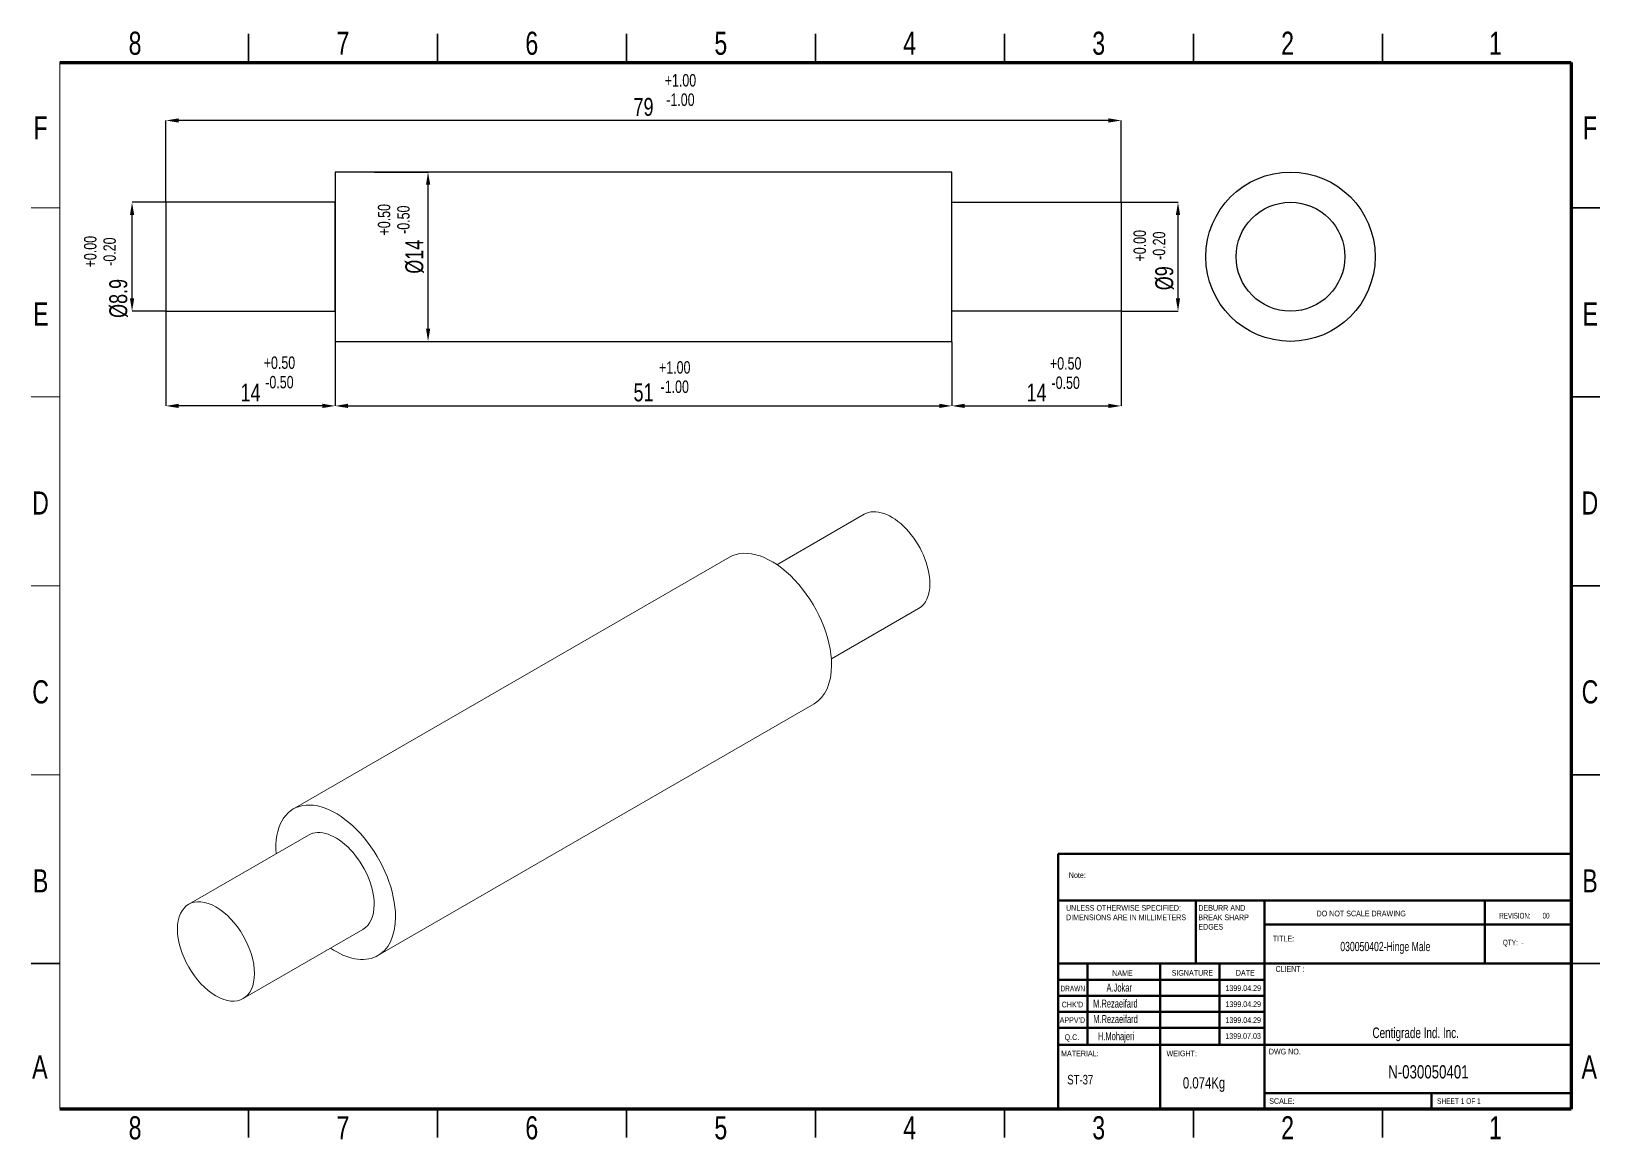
# Model space of a CAD drawing. Header units: millimetres. Extents: x 981 to 1111, y 745 to 837.
import ezdxf

# ---------------------------------------------------------------- set-up
doc = ezdxf.new("R2010")
doc.units = ezdxf.units.MM
doc.styles.add('SLDTEXTSTYLE0', font='TXT', dxfattribs={"width": 0.75})
doc.styles.add('SLDTEXTSTYLE1', font='TXT', dxfattribs={"width": 0.686449})
doc.styles.add('SLDTEXTSTYLE2', font='TXT', dxfattribs={"width": 0.652778})
doc.styles.add('SLDTEXTSTYLE3', font='TXT', dxfattribs={"width": 0.692308})
doc.styles.add('SLDTEXTSTYLE4', font='TXT', dxfattribs={"width": 0.7})
doc.styles.add('SLDTEXTSTYLE5', font='TXT', dxfattribs={"width": 0.678571})
doc.dimstyles.new('SLDDIMSTYLE30', dxfattribs={"dimscale": 0.7, "dimtxt": 2.116667, "dimasz": 1.5, "dimexe": 0, "dimexo": 0.0625, "dimgap": 0.529167, "dimtad": 1, "dimdec": 0, "dimrnd": 1e-09, "dimzin": 12, "dimdsep": 46, "dimtxsty": 'SLDTEXTSTYLE0', "dimcen": 0.09, "dimadec": 0, "dimazin": 3, "dimtfac": 1, "dimtdec": 0, "dimtofl": 0, "dimtmove": 0, "dimatfit": 3, "dimfxl": 1, "dimfrac": 2, "dimtolj": 1, "dimtzin": 12, "dimarcsym": 0})

# ---------------------------------------------------------------- blocks, each defined once
blk = doc.blocks.new('SW_NOTE_62')
at = {"color": 0, "linetype": 'Continuous', "lineweight": 0, "char_height": 1.5, "attachment_point": 1, "style": 'SLDTEXTSTYLE0'}
for s, insert in [('UNLESS OTHERWISE SPECIFIED:', (0, 1.93)), ('DIMENSIONS ARE IN MILLIMETERS', (0, -0.57))]:
    blk.add_mtext(s, dxfattribs=dict(at, insert=insert))
blk = doc.blocks.new('SW_NOTE_63')
at = {"color": 0, "linetype": 'Continuous', "lineweight": 0, "char_height": 1.5, "attachment_point": 1, "style": 'SLDTEXTSTYLE0'}
for s, insert in [('DEBURR AND', (0, 1.93)), ('BREAK SHARP', (0, -0.57)), ('EDGES', (0, -3.07))]:
    blk.add_mtext(s, dxfattribs=dict(at, insert=insert))
blk = doc.blocks.new('*D3')
at = {"color": 0, "lineweight": -2, "transparency": 16777216}
for p, q in [((992.12, 822.62), (992.12, 829.35)), ((1070.07, 829.35), (993.17, 829.35)), ((1071.12, 822.62), (1071.12, 829.35))]:
    blk.add_line(p, q, dxfattribs=at)
at = {"color": 0, "transparency": 16777216}
for points in [[(993.17, 829.52), (993.17, 829.17), (992.12, 829.35)], [(1070.07, 829.52), (1070.07, 829.17), (1071.12, 829.35)]]:
    blk.add_solid(points, dxfattribs=at)
at = {"layer": 'Defpoints', "color": 0, "transparency": 16777216}
for p in [(992.12, 829.35), (992.12, 822.58), (1071.12, 822.58)]:
    blk.add_point(p, dxfattribs=at)
at = {"color": 0, "transparency": 16777216, "insert": (1031.62, 830.46), "char_height": 1.482, "attachment_point": 5, "style": 'SLDTEXTSTYLE0'}
blk.add_mtext('\\A1;79', dxfattribs=at)
blk = doc.blocks.new('*D4')
at = {"color": 0, "lineweight": -2, "transparency": 16777216}
for p, q in [((992.12, 813.53), (992.12, 805.74)), ((1006.12, 811.03), (1006.12, 805.74)), ((1005.07, 805.74), (993.17, 805.74))]:
    blk.add_line(p, q, dxfattribs=at)
at = {"color": 0, "transparency": 16777216}
for points in [[(993.17, 805.92), (993.17, 805.57), (992.12, 805.74)], [(1005.07, 805.92), (1005.07, 805.57), (1006.12, 805.74)]]:
    blk.add_solid(points, dxfattribs=at)
at = {"layer": 'Defpoints', "color": 0, "transparency": 16777216}
for p in [(992.12, 813.58), (1006.12, 811.08), (992.12, 805.74)]:
    blk.add_point(p, dxfattribs=at)
at = {"color": 0, "transparency": 16777216, "insert": (999.12, 806.85), "char_height": 1.482, "attachment_point": 5, "style": 'SLDTEXTSTYLE0'}
blk.add_mtext('\\A1;14', dxfattribs=at)
blk = doc.blocks.new('*D5')
at = {"color": 0, "lineweight": -2, "transparency": 16777216}
for p, q in [((1006.12, 811.03), (1006.12, 805.74)), ((1057.12, 811.03), (1057.12, 805.74)), ((1007.17, 805.74), (1056.07, 805.74))]:
    blk.add_line(p, q, dxfattribs=at)
at = {"color": 0, "transparency": 16777216}
for points in [[(1007.17, 805.92), (1007.17, 805.57), (1006.12, 805.74)], [(1056.07, 805.92), (1056.07, 805.57), (1057.12, 805.74)]]:
    blk.add_solid(points, dxfattribs=at)
at = {"layer": 'Defpoints', "color": 0, "transparency": 16777216}
for p in [(1006.12, 811.08), (1057.12, 811.08), (1057.12, 805.74)]:
    blk.add_point(p, dxfattribs=at)
at = {"color": 0, "transparency": 16777216, "insert": (1031.62, 806.85), "char_height": 1.482, "attachment_point": 5, "style": 'SLDTEXTSTYLE0'}
blk.add_mtext('\\A1;51', dxfattribs=at)
blk = doc.blocks.new('*D6')
at = {"color": 0, "lineweight": -2, "transparency": 16777216}
for p, q in [((1071.12, 813.53), (1071.12, 805.74)), ((1057.12, 811.03), (1057.12, 805.74)), ((1058.17, 805.74), (1070.07, 805.74))]:
    blk.add_line(p, q, dxfattribs=at)
at = {"color": 0, "transparency": 16777216}
for points in [[(1058.17, 805.92), (1058.17, 805.57), (1057.12, 805.74)], [(1070.07, 805.92), (1070.07, 805.57), (1071.12, 805.74)]]:
    blk.add_solid(points, dxfattribs=at)
at = {"layer": 'Defpoints', "color": 0, "transparency": 16777216}
for p in [(1071.12, 813.58), (1057.12, 811.08), (1071.12, 805.74)]:
    blk.add_point(p, dxfattribs=at)
at = {"color": 0, "transparency": 16777216, "insert": (1064.12, 806.85), "char_height": 1.482, "attachment_point": 5, "style": 'SLDTEXTSTYLE0'}
blk.add_mtext('\\A1;14', dxfattribs=at)
blk = doc.blocks.new('*D7')
at = {"color": 0, "lineweight": -2, "transparency": 16777216}
for p, q in [((992.08, 822.58), (989.32, 822.58)), ((989.32, 814.63), (989.32, 821.53)), ((992.08, 813.58), (989.32, 813.58))]:
    blk.add_line(p, q, dxfattribs=at)
at = {"color": 0, "transparency": 16777216}
for points in [[(989.15, 821.53), (989.5, 821.53), (989.32, 822.58)], [(989.15, 814.63), (989.5, 814.63), (989.32, 813.58)]]:
    blk.add_solid(points, dxfattribs=at)
at = {"layer": 'Defpoints', "color": 0, "transparency": 16777216}
for p in [(989.32, 822.58), (992.12, 822.58), (992.12, 813.58)]:
    blk.add_point(p, dxfattribs=at)
at = {"color": 0, "transparency": 16777216, "insert": (988.21, 814.63), "char_height": 1.482, "attachment_point": 5, "rotation": 90, "style": 'SLDTEXTSTYLE0'}
blk.add_mtext('\\A1;%%C8.9', dxfattribs=at)
blk = doc.blocks.new('*D8')
at = {"color": 0, "lineweight": -2, "transparency": 16777216}
for p, q in [((1009.36, 825.08), (1013.8, 825.08)), ((1013.8, 812.13), (1013.8, 824.03)), ((1009.36, 811.08), (1013.8, 811.08))]:
    blk.add_line(p, q, dxfattribs=at)
at = {"color": 0, "transparency": 16777216}
for points in [[(1013.63, 824.03), (1013.98, 824.03), (1013.8, 825.08)], [(1013.63, 812.13), (1013.98, 812.13), (1013.8, 811.08)]]:
    blk.add_solid(points, dxfattribs=at)
at = {"layer": 'Defpoints', "color": 0, "transparency": 16777216}
for p in [(1009.31, 825.08), (1013.8, 825.08), (1009.31, 811.08)]:
    blk.add_point(p, dxfattribs=at)
at = {"color": 0, "transparency": 16777216, "insert": (1012.69, 818.08), "char_height": 1.482, "attachment_point": 5, "rotation": 90, "style": 'SLDTEXTSTYLE0'}
blk.add_mtext('\\A1;%%C14', dxfattribs=at)
blk = doc.blocks.new('*D9')
at = {"color": 0, "lineweight": -2, "transparency": 16777216}
for p, q in [((1071.16, 822.58), (1075.82, 822.58)), ((1075.82, 814.63), (1075.82, 821.53)), ((1071.16, 813.58), (1075.82, 813.58))]:
    blk.add_line(p, q, dxfattribs=at)
at = {"color": 0, "transparency": 16777216}
for points in [[(1075.64, 821.53), (1075.99, 821.53), (1075.82, 822.58)], [(1075.64, 814.63), (1075.99, 814.63), (1075.82, 813.58)]]:
    blk.add_solid(points, dxfattribs=at)
at = {"layer": 'Defpoints', "color": 0, "transparency": 16777216}
for p in [(1071.12, 822.58), (1075.82, 822.58), (1071.12, 813.58)]:
    blk.add_point(p, dxfattribs=at)
at = {"color": 0, "transparency": 16777216, "insert": (1074.71, 816.3), "char_height": 1.482, "attachment_point": 5, "rotation": 90, "style": 'SLDTEXTSTYLE0'}
blk.add_mtext('\\A1;%%C9', dxfattribs=at)

msp = doc.modelspace()

# ---------------------------------------------------------------- linework, layer by layer
at = {"linetype": 'Continuous', "lineweight": 35}
for p, q in [((998.96, 834.15), (998.96, 836.5)), ((1014.59, 834.15), (1014.59, 836.5)), ((1030.22, 834.15), (1030.22, 836.5)), ((1045.84, 836.5), (1045.84, 834.15)), ((1045.84, 834.15), (1045.84, 836.5)), ((1061.47, 834.15), (1061.47, 836.5)), ((1077.09, 834.15), (1077.09, 836.5)), ((1092.72, 834.15), (1092.72, 836.5)), ((1108.34, 822.12), (1110.69, 822.12)), ((1108.34, 806.49), (1110.69, 806.49)), ((1110.69, 790.87), (1108.34, 790.87)), ((1108.34, 790.87), (1110.69, 790.87)), ((1108.34, 775.24), (1110.69, 775.24)), ((983.34, 759.62), (980.99, 759.62)), ((1108.34, 759.62), (1110.69, 759.62)), ((998.96, 747.59), (998.96, 745.24)), ((1014.59, 747.59), (1014.59, 745.24)), ((1030.22, 747.59), (1030.22, 745.24)), ((1045.84, 745.24), (1045.84, 747.59)), ((1045.84, 747.59), (1045.84, 745.24)), ((1061.47, 747.59), (1061.47, 745.24)), ((1077.09, 747.59), (1077.09, 745.24)), ((1092.72, 747.59), (1092.72, 745.24))]:
    msp.add_line(p, q, dxfattribs=at)
at = {"linetype": 'Continuous', "lineweight": 70}
for p, q in [((983.34, 834.15), (1108.34, 834.15)), ((1108.34, 834.15), (1108.34, 747.59)), ((1108.34, 747.59), (983.34, 747.59))]:
    msp.add_line(p, q, dxfattribs=at)
at = {"lineweight": 20}
msp.add_line((983.34, 834.15), (983.34, 747.59), dxfattribs=at)
at = {"linetype": 'Continuous', "lineweight": 20}
for p, q in [((983.34, 822.12), (980.99, 822.12)), ((983.34, 806.49), (980.99, 806.49)), ((980.99, 790.87), (983.34, 790.87)), ((983.34, 790.87), (980.99, 790.87)), ((983.34, 775.24), (980.99, 775.24))]:
    msp.add_line(p, q, dxfattribs=at)
at = {"color": 0, "linetype": 'Continuous', "lineweight": 0, "extrusion": (-1.38778e-16, 0.816497, 0.57735)}
for p, q in [((1042.65, 792.61), (1049.87, 796.78)), ((1038.72, 793.23), (1002.66, 772.41)), ((1047.15, 784.82), (1054.37, 788.99)), ((1045.72, 781.11), (1009.66, 760.29)), ((1003.91, 770.24), (994.01, 764.53)), ((1008.41, 762.45), (998.51, 756.73))]:
    msp.add_line(p, q, dxfattribs=at)
at = {"linetype": 'Continuous', "lineweight": 50}
for p, q in [((1065.9, 768.71), (1108.34, 768.71)), ((1065.9, 768.71), (1065.9, 764.85)), ((1065.9, 764.85), (1108.34, 764.85)), ((1065.9, 764.85), (1065.9, 747.67)), ((1077.28, 764.85), (1077.28, 759.62)), ((1082.97, 764.85), (1082.97, 747.59)), ((1101.18, 759.62), (1101.18, 764.85)), ((1108.34, 762.86), (1082.97, 762.86)), ((1108.34, 759.62), (1065.9, 759.62)), ((1068.34, 759.62), (1068.34, 752.9)), ((1074.34, 759.62), (1074.34, 747.67)), ((1079.25, 759.62), (1079.25, 752.9)), ((1082.97, 747.67), (1082.97, 759.62)), ((1082.97, 758.29), (1065.9, 758.29)), ((1082.97, 756.96), (1065.9, 756.96)), ((1082.97, 755.63), (1065.9, 755.63)), ((1082.97, 754.31), (1065.9, 754.31)), ((1069.15, 752.9), (1065.9, 752.9)), ((1069.15, 752.9), (1108.34, 752.9)), ((1082.97, 748.92), (1108.34, 748.92)), ((1096.78, 747.59), (1096.78, 748.92))]:
    msp.add_line(p, q, dxfattribs=at)
for points in [[(1057.12, 825.08), (1006.12, 825.08), (1006.12, 811.08), (1057.12, 811.08)], [(1006.12, 822.58), (992.12, 822.58), (992.12, 813.58), (1006.12, 813.58)], [(1057.12, 822.58), (1071.12, 822.58), (1071.12, 813.58), (1057.12, 813.58)]]:
    msp.add_lwpolyline(points, close=True)
for radius in [7, 4.5]:
    msp.add_circle((1085.12, 818.08), radius)
at = {"color": 0, "linetype": 'Continuous', "lineweight": 0, "extrusion": (-4.19785e-16, -5.00668e-17, -1)}
for centre in [(1052.12, 792.88), (1006.16, 766.35)]:
    msp.add_ellipse(centre, major_axis=(-2.25, 3.9), ratio=0.57735, start_param=0, end_param=2.356194, dxfattribs=at)
at = {"color": 0, "linetype": 'Continuous', "lineweight": 0}
for centre, major_axis, start_param, end_param in [((1042.22, 787.17), (-3.5, 6.06), -2.356194, 0), ((1042.22, 787.17), (3.5, -6.06), 0, 0.785398), ((1006.16, 766.35), (-3.5, 6.06), -2.356194, 0.872574), ((996.26, 760.63), (2.25, -3.9), -5.497787, 0.785398), ((1006.16, 766.35), (3.5, -6.06), -0.872574, 0.785398)]:
    msp.add_ellipse(centre, major_axis=major_axis, ratio=0.57735, start_param=start_param, end_param=end_param, dxfattribs=at)
at = {"color": 0, "linetype": 'Continuous', "lineweight": 0, "extrusion": (-2.0717e-16, 1.36785e-16, -1)}
for centre in [(1052.12, 792.88), (1006.16, 766.35)]:
    msp.add_ellipse(centre, major_axis=(2.25, -3.9), ratio=0.57735, start_param=-0.785398, end_param=0, dxfattribs=at)

# ---------------------------------------------------------------- block references
at = {"linetype": 'Continuous', "lineweight": 0, "xscale": 0.3125088171202654, "yscale": 0.3125088171202654, "zscale": 0.3125088171202654}
for name, p in [('SW_NOTE_62', (1066.56, 763.86)), ('SW_NOTE_63', (1077.5, 763.86))]:
    msp.add_blockref(name, p, dxfattribs=at)

# ---------------------------------------------------------------- texts
at = {"linetype": 'Continuous', "lineweight": 0}
for s, insert, char_height, attachment_point, style in [('8', (989.57, 836.69), 1.91, 2, 'SLDTEXTSTYLE0'), ('7', (1006.76, 836.69), 1.91, 2, 'SLDTEXTSTYLE0'), ('6', (1022.38, 836.69), 1.91, 2, 'SLDTEXTSTYLE0'), ('5', (1038.01, 836.69), 1.91, 2, 'SLDTEXTSTYLE0'), ('4', (1053.63, 836.69), 1.91, 2, 'SLDTEXTSTYLE0'), ('3', (1069.26, 836.69), 1.91, 2, 'SLDTEXTSTYLE0'), ('2', (1084.88, 836.69), 1.91, 2, 'SLDTEXTSTYLE0'), ('1', (1102.07, 836.69), 1.91, 2, 'SLDTEXTSTYLE0'), ('F', (981.76, 829.69), 1.91, 2, 'SLDTEXTSTYLE0'), ('F', (1109.89, 829.69), 1.91, 2, 'SLDTEXTSTYLE0'), ('E', (1109.91, 814.3), 1.91, 2, 'SLDTEXTSTYLE0'), ('D', (1109.88, 798.67), 1.91, 2, 'SLDTEXTSTYLE0'), ('C', (1109.89, 783.05), 1.91, 2, 'SLDTEXTSTYLE0'), ('Note:', (1066.79, 767.17), 0.469, 1, 'SLDTEXTSTYLE0'), ('B', (1109.89, 767.42), 1.91, 2, 'SLDTEXTSTYLE0'), ('DO NOT SCALE DRAWING', (1087.28, 764), 0.4688, 1, 'SLDTEXTSTYLE0'), ('REVISION:       00', (1102.39, 763.82), 0.4688, 1, 'SLDTEXTSTYLE2'), ('TITLE:', (1083.66, 761.92), 0.469, 1, 'SLDTEXTSTYLE0'), ('030050402-Hinge Male', (1089.24, 761.42), 0.7656, 1, 'SLDTEXTSTYLE4'), ('QTY:  -', (1102.68, 761.6), 0.469, 1, 'SLDTEXTSTYLE5'), ('NAME', (1070.38, 759.07), 0.469, 1, 'SLDTEXTSTYLE0'), ('SIGNATURE', (1075.29, 759.09), 0.469, 1, 'SLDTEXTSTYLE0'), ('DATE', (1080.6, 759.09), 0.469, 1, 'SLDTEXTSTYLE0'), ('CLIENT :', (1083.89, 759.43), 0.496, 1, 'SLDTEXTSTYLE4'), ('DRAWN', (1066.1, 757.79), 0.469, 1, 'SLDTEXTSTYLE1'), ('A.Jokar', (1069.91, 757.97), 0.661, 1, 'SLDTEXTSTYLE4'), ('1399.04.29', (1079.74, 757.83), 0.469, 1, 'SLDTEXTSTYLE0'), ("CHK'D", (1066.2, 756.47), 0.469, 1, 'SLDTEXTSTYLE0'), ('M.Rezaeifard', (1068.8, 756.65), 0.6615, 1, 'SLDTEXTSTYLE4'), ('1399.04.29', (1079.74, 756.5), 0.469, 1, 'SLDTEXTSTYLE0'), ("APPV'D", (1066.03, 755.19), 0.469, 1, 'SLDTEXTSTYLE0'), ('M.Rezaeifard', (1068.81, 755.37), 0.6615, 1, 'SLDTEXTSTYLE4'), ('1399.04.29', (1079.74, 755.18), 0.469, 1, 'SLDTEXTSTYLE0'), ('Q.C.', (1066.44, 753.77), 0.469, 1, 'SLDTEXTSTYLE0'), ('H.Mohajeri', (1069.2, 753.95), 0.661, 1, 'SLDTEXTSTYLE4'), ('1399.07.03', (1079.73, 753.87), 0.469, 1, 'SLDTEXTSTYLE0'), ('Centigrade Ind. Inc.', (1091.9, 754.34), 0.875, 1, 'SLDTEXTSTYLE4'), ('MATERIAL:', (1066.15, 752.43), 0.469, 1, 'SLDTEXTSTYLE0'), ('WEIGHT:', (1074.87, 752.43), 0.468, 1, 'SLDTEXTSTYLE0'), ('DWG NO.', (1083.33, 752.58), 0.469, 1, 'SLDTEXTSTYLE0'), ('A', (981.7, 752.03), 1.91, 2, 'SLDTEXTSTYLE0'), ('N-030050401', (1093.2, 751.22), 1.0938, 1, 'SLDTEXTSTYLE0'), ('A', (1109.83, 752.03), 1.91, 2, 'SLDTEXTSTYLE0'), ('0.074Kg', (1076.22, 750.23), 0.937, 1, 'SLDTEXTSTYLE0'), ('SCALE:', (1083.36, 748.49), 0.469, 1, 'SLDTEXTSTYLE0'), ('SHEET 1 OF 1', (1097.24, 748.49), 0.4688, 1, 'SLDTEXTSTYLE3'), ('8', (989.57, 747), 1.91, 2, 'SLDTEXTSTYLE0'), ('6', (1022.38, 747), 1.91, 2, 'SLDTEXTSTYLE0'), ('3', (1069.26, 747), 1.91, 2, 'SLDTEXTSTYLE0'), ('2', (1084.88, 747), 1.91, 2, 'SLDTEXTSTYLE0'), ('7', (1006.76, 747), 1.91, 2, 'SLDTEXTSTYLE0'), ('5', (1038.01, 747), 1.91, 2, 'SLDTEXTSTYLE0'), ('4', (1053.63, 747), 1.91, 2, 'SLDTEXTSTYLE0'), ('1', (1102.07, 747), 1.91, 2, 'SLDTEXTSTYLE0')]:
    msp.add_mtext(s, dxfattribs=dict(at, insert=insert, char_height=char_height, attachment_point=attachment_point, style=style))
at = {"color": 7, "linetype": 'Continuous', "lineweight": 18, "char_height": 1.025, "attachment_point": 2, "style": 'SLDTEXTSTYLE0'}
for s, insert in [('\\A1;+1.00', (1034.67, 833.18)), ('\\A1;-1.00', (1034.67, 831.58)), ('\\A1;+0.50', (1001.51, 809.83)), ('\\A1;+1.00', (1034.2, 809.44)), ('\\A1;+0.50', (1066.53, 809.77)), ('\\A1;-0.50', (1001.51, 808.22)), ('\\A1;-0.50', (1066.53, 808.17)), ('\\A1;-1.00', (1034.2, 807.84))]:
    msp.add_mtext(s, dxfattribs=dict(at, insert=insert))
at = {"color": 7, "linetype": 'Continuous', "lineweight": 18, "char_height": 1.025, "attachment_point": 2, "rotation": 90, "style": 'SLDTEXTSTYLE0'}
for s, insert in [('\\A1;+0.50', (1009.65, 821.14)), ('\\A1;-0.50', (1011.25, 821.14)), ('\\A1;+0.00', (985.35, 818.5)), ('\\A1;+0.00', (1072.14, 818.99)), ('\\A1;-0.20', (1073.74, 818.99)), ('\\A1;-0.20', (986.95, 818.5))]:
    msp.add_mtext(s, dxfattribs=dict(at, insert=insert))
at = {"linetype": 'Continuous', "lineweight": 20, "char_height": 1.91, "attachment_point": 2, "style": 'SLDTEXTSTYLE0'}
for s, insert in [('E', (981.78, 814.3)), ('D', (981.75, 798.67)), ('C', (981.76, 783.05)), ('B', (981.76, 767.42))]:
    msp.add_mtext(s, dxfattribs=dict(at, insert=insert))
at = {"color": 7, "linetype": 'Continuous', "lineweight": 0, "insert": (1066.66, 750.42), "char_height": 0.788, "attachment_point": 1, "style": 'SLDTEXTSTYLE0'}
msp.add_mtext('ST-37', dxfattribs=at)

# ---------------------------------------------------------------- dimensions: what is measured, and where the dimension line sits
for base, p1, p2, picture, middle in [((992.12, 829.35), (1071.12, 822.58), (992.12, 822.58), '*D3', (1031.62, 830.46)), ((992.12, 805.74), (1006.12, 811.08), (992.12, 813.58), '*D4', (999.12, 806.85)), ((1071.12, 805.74), (1057.12, 811.08), (1071.12, 813.58), '*D6', (1064.12, 806.85)), ((1057.12, 805.74), (1006.12, 811.08), (1057.12, 811.08), '*D5', (1031.62, 806.85))]:
    dim = msp.add_linear_dim(base=base, p1=p1, p2=p2, dimstyle='SLDDIMSTYLE30')
    dim.commit()
    dim.dimension.update_dxf_attribs({"geometry": picture, "text_midpoint": middle})
dim = msp.add_linear_dim(base=(1013.8, 825.08), p1=(1009.31, 811.08), p2=(1009.31, 825.08), angle=90, text='%%C<>', dimstyle='SLDDIMSTYLE30')
dim.commit()
dim.dimension.update_dxf_attribs({"geometry": '*D8', "text_midpoint": (1012.69, 818.08)})
for base, p1, p2, text, picture, middle in [((989.32, 822.58), (992.12, 813.58), (992.12, 822.58), '%%C8.9', '*D7', (989.32, 814.63)), ((1075.82, 822.58), (1071.12, 813.58), (1071.12, 822.58), '%%C<>', '*D9', (1075.82, 816.3))]:
    dim = msp.add_linear_dim(base=base, p1=p1, p2=p2, angle=90, text=text, dimstyle='SLDDIMSTYLE30')
    dim.commit()
    dim.dimension.update_dxf_attribs({"geometry": picture, "text_midpoint": middle, "dimtype": 160})

doc.saveas('drawing.dxf')
